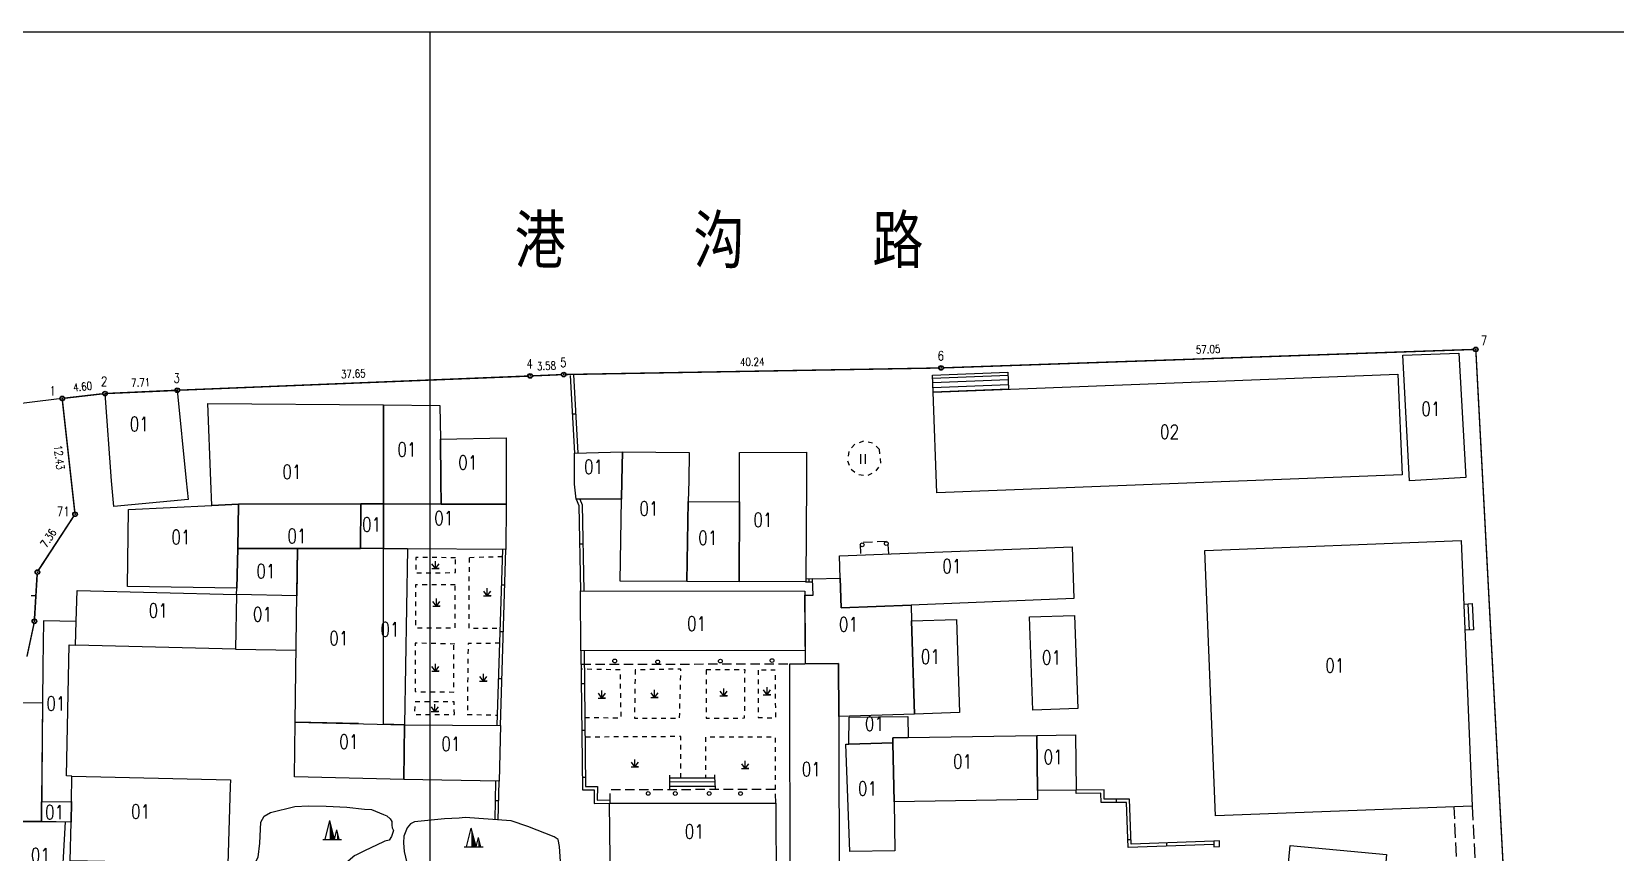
# Model space of a CAD drawing. Extents: x -9390 to -4743, y 24196 to 25839.
# Drawn here: x -8975 to -8637.3, y 25220.8 to 25395.8 of the extents above; entities that cross this region are included whole.
import ezdxf
from ezdxf.enums import TextEntityAlignment as Align

# ---------------------------------------------------------------- set-up
doc = ezdxf.new("R2010")
doc.units = 0
doc.header["$MEASUREMENT"] = 0
for name, pattern in [('X0', [4, 3, -1]), ('X5', [3, 2, -1]), ('X6', [2, 1, -1]), ('X87', [7, 5, -2])]:
    doc.linetypes.add(name, pattern=pattern)
doc.layers.get('0').update_dxf_attribs({"linetype": 'CONTINUOUS'})
for name, color, linetype in [('BOUND', 7, 'CONTINUOUS'), ('DLDW', 14, 'CONTINUOUS'), ('DLSS', 5, 'CONTINUOUS'), ('JMD', 6, 'CONTINUOUS'), ('JZD', 1, 'CONTINUOUS'), ('TK', 7, 'CONTINUOUS'), ('YZH', 2, 'CONTINUOUS'), ('ZBTZ', 5, 'CONTINUOUS')]:
    doc.layers.add(name, color=color, linetype=linetype)
doc.styles.add('HZ', font='rs', dxfattribs={"width": 0.8, "bigfont": 'hztxt'})
doc.styles.add('黑体', font='SIMHEI.TTF', dxfattribs={"width": 0.8})
doc.linetypes.add('X4', pattern='A,0,-1e-09,[149,symbolx.shx,S=0.15,R=0,X=0,Y=0],-1.6', length=1.6)
doc.linetypes.add('X71', pattern='A,5,[150,symbolx.shx,S=1,R=0,X=0,Y=1],5', length=10)
doc.linetypes.add('X72', pattern='A,5,[150,symbolx.shx,S=1,R=0,X=0,Y=0],5', length=10)
doc.linetypes.add('X79', pattern='A,5,[150,symbolx.shx,S=1,R=0,X=0,Y=0],5,[149,symbolx.shx,S=0.25,R=0,X=0,Y=-0.5],1e-08', length=10)

# ---------------------------------------------------------------- blocks, each defined once
blk = doc.blocks.new('GC269')
at = {"linetype": 'CONTINUOUS'}
for p, q in [((-0.52, -1.07), (-0.52, 0.93)), ((0.48, -1.07), (0.48, 0.93))]:
    blk.add_line(p, q, dxfattribs=at)
blk = doc.blocks.new('GC124')
for p, q in [((0, -0.8), (-0.75, 0.2)), ((0, -0.8), (0, 0.8)), ((0, -0.8), (0.75, 0.2)), ((-0.8, -0.8), (0.75, -0.8)), ((0.8, -0.8), (0, -0.8))]:
    blk.add_line(p, q)
blk = doc.blocks.new('GC021')
for p, q in [((-1.5, 0), (-0.5, 4)), ((0.5, 0), (-0.5, 4)), ((-2, 0), (2, 0)), ((0.5, 0), (1, 2)), ((1.5, 0), (1, 2))]:
    blk.add_line(p, q)
for points in [[(-0.5, 4), (0.5, 0), (-0.5, 0)], [(1, 2), (1.5, 0), (1, 0)]]:
    blk.add_solid(points)

msp = doc.modelspace()

# ---------------------------------------------------------------- linework, layer by layer
at = {"linetype": 'CONTINUOUS', "flags": 128}
msp.add_lwpolyline([(-8974.13, 25275.45), (-8975.11, 25275.45)], dxfattribs=at)
at = {"layer": 'BOUND', "linetype": 'CONTINUOUS', "flags": 128}
msp.add_lwpolyline([(-8766.84, 25323.15), (-8766.7, 25319.55), (-8782.81, 25318.93), (-8782.95, 25322.53)], close=True, dxfattribs=at)
at = {"layer": 'DLDW', "linetype": 'X4', "flags": 128}
for points in [[(-8906.14, 25220.12), (-8910.52, 25216.33), (-8913.45, 25212.98), (-8916.12, 25209.31), (-8918.35, 25205.45), (-8920.46, 25201.46), (-8922.95, 25197.72), (-8924.85, 25195.38), (-8926.7, 25193.11), (-8928.61, 25190.77), (-8930.65, 25188.55), (-8932.74, 25186.47), (-8934.27, 25186.09), (-8937.24, 25186.11), (-8941.73, 25185.81), (-8944.64, 25186.27), (-8946.72, 25188.31), (-8946.96, 25191.23), (-8945.68, 25193.95), (-8941.37, 25195.08), (-8938.65, 25195.89), (-8937.5, 25196.96), (-8936.74, 25198.23), (-8935, 25203.93), (-8933.59, 25208.18), (-8930.65, 25213.5), (-8928.04, 25217.11), (-8926.7, 25219.76), (-8926.37, 25222.75), (-8926.16, 25227.19), (-8925.46, 25228.52), (-8924.12, 25229.27), (-8918.93, 25230.52), (-8916, 25230.71), (-8912.22, 25230.62), (-8907.8, 25230.41), (-8904.04, 25230.02), (-8902.55, 25229.88), (-8900, 25228.85), (-8899.32, 25228.58), (-8898.57, 25227.95), (-8898.25, 25227.37), (-8898.25, 25226.61), (-8898.13, 25226.04), (-8897.87, 25225.47), (-8898.32, 25224.14), (-8898.76, 25223.38), (-8899.72, 25223.14), (-8900, 25223.01), (-8904.08, 25221.07), (-8906.07, 25220.12)], [(-8839.75, 25149.63), (-8847.19, 25150.05), (-8851.99, 25150.69), (-8852.09, 25167.26), (-8852.25, 25180.34), (-8852.5, 25184.4), (-8852.49, 25186.24), (-8852.61, 25189.29), (-8853.49, 25195.7), (-8853.61, 25198.24), (-8853.73, 25199.58), (-8854.49, 25200.28), (-8854.99, 25202.69), (-8856, 25204.4), (-8856.45, 25204.91), (-8857.08, 25205.61), (-8858.66, 25206.82), (-8859.35, 25207.84), (-8861.69, 25211.2), (-8861.94, 25212.09), (-8862.18, 25217.74), (-8862.49, 25222), (-8862.74, 25223.52), (-8863.62, 25224.09), (-8869.25, 25226.26), (-8872.8, 25227.47), (-8882.55, 25228.18), (-8883.88, 25228.05), (-8886.98, 25227.93), (-8893.38, 25227.3), (-8894.26, 25226.86), (-8894.96, 25226.04), (-8895.66, 25224.26), (-8895.73, 25222.8), (-8895.6, 25220.96), (-8894.55, 25216.4)]]:
    msp.add_lwpolyline(points, dxfattribs=at)
at = {"layer": 'DLSS', "linetype": 'X6', "flags": 128}
msp.add_lwpolyline([(-8794.24, 25306.68), (-8795.67, 25308.04), (-8797.6, 25308.47), (-8799.47, 25307.85), (-8800.76, 25306.35), (-8801.09, 25304.41), (-8800.38, 25302.56), (-8798.82, 25301.35), (-8796.86, 25301.12), (-8795.05, 25301.92), (-8793.92, 25303.54)], close=True, dxfattribs=at)
for points in [[(-8884.63, 25283.6), (-8893.07, 25283.68), (-8893.14, 25280.38), (-8884.66, 25280.43), (-8884.63, 25283.6)], [(-8881.74, 25283.6), (-8881.83, 25268.62), (-8875.1, 25268.55)], [(-8874.63, 25283.81), (-8881.74, 25283.6)], [(-8884.72, 25277.83), (-8893.14, 25277.84), (-8893.16, 25268.69), (-8884.74, 25268.63), (-8884.72, 25277.83)], [(-8884.81, 25265.19), (-8893.23, 25265.39), (-8893.25, 25255.05), (-8885.02, 25254.97), (-8885, 25265.19)], [(-8875.2, 25265.36), (-8881.96, 25265.32), (-8882.12, 25250.51)], [(-8857.06, 25249.54), (-8849.33, 25249.47), (-8849.5, 25259.7), (-8857.73, 25259.83)], [(-8846.33, 25259.68), (-8846.48, 25249.4), (-8836.86, 25249.39), (-8836.58, 25259.86), (-8846.33, 25259.68)], [(-8831.2, 25259.67), (-8831.16, 25249.38), (-8822.99, 25249.43), (-8822.91, 25259.69), (-8831.2, 25259.67)], [(-8820.12, 25259.65), (-8820.08, 25249.56), (-8816.34, 25249.43), (-8816.45, 25259.65), (-8820.12, 25259.65)], [(-8884.88, 25250.21), (-8884.96, 25252.89), (-8893.26, 25252.89), (-8893.4, 25250.21), (-8884.88, 25250.21)], [(-8882.12, 25250.21), (-8875.67, 25250.05)], [(-8836.56, 25236.69), (-8836.62, 25245.46), (-8857.01, 25245.35)], [(-8816.4, 25234.21), (-8816.42, 25245.31), (-8831.33, 25245.33), (-8831.31, 25236.68)]]:
    msp.add_lwpolyline(points, dxfattribs=at)
at = {"layer": 'JMD', "linetype": 'CONTINUOUS'}
for p, q in [((-8918.48, 25275.9), (-8918.35, 25285.61)), ((-8918.35, 25285.61), (-8904.88, 25285.61)), ((-8918.85, 25248.55), (-8918.48, 25275.9)), ((-8905.31, 25248.23), (-8918.85, 25248.55))]:
    msp.add_line(p, q, dxfattribs=at)
for points in [[(-8682.63, 25326.78), (-8670.67, 25327.25), (-8669.23, 25300.69), (-8681.18, 25300)], [(-8782.81, 25318.93), (-8683.69, 25322.73), (-8682.77, 25301.26), (-8782.01, 25297.46)], [(-8942.07, 25300), (-8941.65, 25296), (-8957.47, 25294.55), (-8958.01, 25300), (-8959.37, 25318.62), (-8959.37, 25318.62), (-8943.98, 25319.32)], [(-8930.9, 25295.06), (-8936.63, 25294.78), (-8936.83, 25300), (-8937.45, 25316.53), (-8900, 25316.19), (-8900, 25300), (-8900, 25295.11), (-8904.83, 25295.13)], [(-8887.78, 25300), (-8887.71, 25295.04), (-8900, 25295.11), (-8900, 25300), (-8900, 25316.19), (-8888.01, 25316.08), (-8887.84, 25308.88)], [(-8887.78, 25300), (-8887.84, 25308.88), (-8873.84, 25309.21), (-8873.86, 25300), (-8873.86, 25295.02), (-8884.88, 25295.04), (-8887.52, 25295.04), (-8887.71, 25295.04)], [(-8859.29, 25300), (-8859.25, 25305.92), (-8849.04, 25306.16), (-8849.16, 25300), (-8849.23, 25296.09), (-8858.92, 25296.06), (-8859.29, 25299.3)], [(-8834.92, 25300), (-8835, 25295.6), (-8835.31, 25278.51), (-8849.54, 25278.6), (-8849.23, 25296.09), (-8849.16, 25300), (-8849.04, 25306.16), (-8834.8, 25306.08)], [(-8824.09, 25300), (-8824.07, 25306.06), (-8809.81, 25306.13), (-8809.83, 25300), (-8809.92, 25278.53), (-8824.18, 25278.47), (-8824.11, 25295.56)], [(-8954.58, 25277.46), (-8954.38, 25293.9), (-8936.63, 25294.78), (-8930.9, 25295.06), (-8931.07, 25285.61), (-8931.24, 25277.1)], [(-8930.9, 25295.06), (-8904.83, 25295.13), (-8904.88, 25285.61), (-8918.35, 25285.61), (-8931.07, 25285.61)], [(-8904.88, 25285.61), (-8904.83, 25295.13), (-8900, 25295.11), (-8900, 25285.58)], [(-8900, 25285.58), (-8900, 25295.11), (-8887.71, 25295.04), (-8887.52, 25295.04), (-8884.88, 25295.04), (-8873.86, 25295.02), (-8873.88, 25285.37), (-8894.9, 25285.53)], [(-8835.31, 25278.51), (-8835, 25295.6), (-8824.11, 25295.56), (-8824.18, 25278.47)], [(-8724.85, 25285.14), (-8670.23, 25287.27), (-8667.85, 25230.62), (-8722.58, 25228.59)], [(-8931.31, 25275.77), (-8931.24, 25277.1), (-8931.07, 25285.61), (-8918.35, 25285.61), (-8918.49, 25275.47)], [(-8900, 25248.11), (-8900, 25285.58), (-8894.9, 25285.53), (-8895.49, 25248)], [(-8802.76, 25284.01), (-8753.12, 25285.96), (-8752.76, 25274.88), (-8787.5, 25273.52), (-8802.4, 25272.94), (-8802.61, 25279.27)], [(-8965.65, 25264.98), (-8965.5, 25270.02), (-8965.34, 25276.62), (-8931.31, 25275.77), (-8931.55, 25264.09)], [(-8810.14, 25275.64), (-8808.37, 25275.63), (-8808.49, 25279.08), (-8802.61, 25279.27), (-8802.4, 25272.94), (-8787.5, 25273.52), (-8787.39, 25270.14), (-8786.74, 25250.26), (-8802.93, 25249.77), (-8802.96, 25261.03), (-8810.03, 25260.97)], [(-8858.01, 25276.52), (-8810.15, 25276.46), (-8810.14, 25275.64), (-8810.05, 25263.83), (-8857.91, 25263.76)], [(-8967.04, 25265.01), (-8965.65, 25264.98), (-8965.5, 25270.02), (-8972.52, 25270.12), (-8972.63, 25260.47), (-8972.73, 25252.73), (-8972.89, 25231.53), (-8966.51, 25231.62), (-8966.42, 25237.02), (-8967.56, 25237.09)], [(-8787.39, 25270.14), (-8777.81, 25270.46), (-8777.14, 25250.58), (-8786.74, 25250.26)], [(-8762.22, 25270.98), (-8752.62, 25271.3), (-8751.96, 25251.42), (-8761.55, 25251.1)], [(-8813.35, 25260.98), (-8810.12, 25260.97), (-8802.96, 25261.03), (-8802.93, 25249.77), (-8802.81, 25210.56), (-8813.25, 25210.51)], [(-8800.78, 25243.82), (-8800.7, 25249.6), (-8788.17, 25249.77), (-8788.11, 25245.26), (-8791.41, 25245.2), (-8791.41, 25244.13)], [(-8918.96, 25236.87), (-8918.96, 25236.87), (-8918.85, 25248.55), (-8895.49, 25248), (-8895.64, 25236.32)], [(-8895.64, 25236.32), (-8895.49, 25248), (-8875.04, 25247.85), (-8875.31, 25235.98)], [(-8801.41, 25243.82), (-8800.78, 25243.82), (-8791.41, 25244.13), (-8791.12, 25231.56), (-8790.95, 25221.08), (-8800.57, 25220.97)], [(-8791.41, 25244.13), (-8791.41, 25245.2), (-8788.11, 25245.26), (-8760.7, 25245.67), (-8760.53, 25233.99), (-8760.54, 25232.02), (-8791.12, 25231.56)], [(-8760.7, 25245.67), (-8752.47, 25245.85), (-8752.3, 25234.05), (-8760.53, 25233.99)], [(-8966.82, 25218.99), (-8966.59, 25227.24), (-8966.51, 25231.62), (-8966.42, 25237.02), (-8932.63, 25236.23), (-8932.7, 25234.83), (-8933.16, 25218.27), (-8939.55, 25218.43), (-8959.42, 25218.83)], [(-8972.89, 25231.53), (-8966.51, 25231.62), (-8966.59, 25227.24), (-8972.92, 25227.34)], [(-8851.77, 25231.25), (-8816.32, 25231.27), (-8816.29, 25213.18), (-8851.62, 25213.41)], [(-8978.97, 25227.38), (-8972.92, 25227.34), (-8967.9, 25227.26), (-8968.82, 25210.92), (-8979.97, 25211.98)], [(-8686.09, 25220.31), (-8686.94, 25210.35), (-8707.58, 25212.28), (-8706.65, 25222.23)]]:
    msp.add_lwpolyline(points, close=True, dxfattribs=at)
at = {"layer": 'JMD', "linetype": 'CONTINUOUS', "flags": 128}
msp.add_lwpolyline([(-8931.55, 25264.09), (-8918.64, 25263.92)], dxfattribs=at)
msp.add_lwpolyline([(-8992.27, 25252.52), (-8972.73, 25252.73), (-8972.92, 25227.34), (-8992.71, 25227.47)], close=True, dxfattribs=at)
at = {"layer": 'JZD', "linetype": 'X87', "const_width": 0.3, "flags": 128}
for points in [[(-8780.6, 25324.1), (-8667.57, 25328.02)], [(-8667.05, 25327.53), (-8643.32, 24879.42)], [(-8968.01, 25317.63), (-8959.87, 25318.57)], [(-8976.03, 25262.52), (-8974.52, 25269.57)]]:
    msp.add_lwpolyline(points, dxfattribs=at)
at = {"layer": 'JZD', "linetype": 'CONTINUOUS', "const_width": 0.3, "flags": 128}
for points in [[(-8861.07, 25322.68), (-8781.6, 25324.07)], [(-8943.48, 25319.34), (-8869.23, 25322.35)], [(-8868.23, 25322.39), (-8862.07, 25322.65)], [(-8965.82, 25293.37), (-8968.45, 25317.08)], [(-8958.87, 25318.64), (-8944.48, 25319.3)], [(-8973.53, 25280.95), (-8966.04, 25292.45)], [(-8974.39, 25270.56), (-8973.83, 25280.03)]]:
    msp.add_lwpolyline(points, dxfattribs=at)
at = {"layer": 'JZD', "linetype": 'X79', "flags": 128}
msp.add_lwpolyline([(-8861.07, 25322.68), (-8781.6, 25324.07)], dxfattribs=at)
at = {"layer": 'JZD', "linetype": 'X72', "flags": 128}
for points in [[(-8943.48, 25319.34), (-8869.23, 25322.35)], [(-8965.82, 25293.37), (-8968.45, 25317.08)], [(-8958.87, 25318.64), (-8944.48, 25319.3)], [(-8973.53, 25280.95), (-8966.04, 25292.45)]]:
    msp.add_lwpolyline(points, dxfattribs=at)
at = {"layer": 'JZD', "linetype": 'CONTINUOUS', "flags": 128}
msp.add_lwpolyline([(-8969.13, 25317.52), (-9018.73, 25311.36)], dxfattribs=at)
at = {"layer": 'JZD', "linetype": 'X71', "flags": 128}
msp.add_lwpolyline([(-8974.39, 25270.56), (-8973.83, 25280.03)], dxfattribs=at)
at = {"layer": 'JZD', "linetype": 'CONTINUOUS'}
for centre, radius in [((-8667.07, 25328.03), 0.5), ((-8667.07, 25328.03), 0.4), ((-8667.07, 25328.03), 0.4), ((-8667.07, 25328.03), 0.4), ((-8781.1, 25324.08), 0.5), ((-8781.1, 25324.08), 0.4), ((-8868.73, 25322.37), 0.5), ((-8868.73, 25322.37), 0.4), ((-8868.73, 25322.37), 0.4), ((-8861.57, 25322.67), 0.5), ((-8861.57, 25322.67), 0.4), ((-8861.57, 25322.67), 0.4), ((-8968.51, 25317.58), 0.5), ((-8968.51, 25317.58), 0.5), ((-8968.51, 25317.58), 0.4), ((-8968.51, 25317.58), 0.4), ((-8968.51, 25317.58), 0.4), ((-8959.37, 25318.62), 0.5), ((-8959.37, 25318.62), 0.4), ((-8959.37, 25318.62), 0.4), ((-8959.37, 25318.62), 0.4), ((-8943.98, 25319.32), 0.5), ((-8943.98, 25319.32), 0.4), ((-8965.77, 25292.87), 0.5), ((-8965.77, 25292.87), 0.4), ((-8965.77, 25292.87), 0.4), ((-8973.8, 25280.53), 0.5), ((-8973.8, 25280.53), 0.4), ((-8973.8, 25280.53), 0.4), ((-8974.42, 25270.06), 0.5), ((-8974.42, 25270.06), 0.4), ((-8974.42, 25270.06), 0.4)]:
    msp.add_circle(centre, radius, dxfattribs=at)
at = {"layer": 'JZD', "color": 7, "linetype": 'CONTINUOUS'}
for p in [(-8667.07, 25328.03), (-8667.07, 25328.03), (-8667.07, 25328.03), (-8968.51, 25317.58), (-8968.51, 25317.58), (-8968.51, 25317.58)]:
    msp.add_point(p, dxfattribs=at)
at = {"layer": 'JZD', "linetype": 'CONTINUOUS'}
for p in [(-8781.1, 25324.08), (-8781.1, 25324.08), (-8868.73, 25322.37), (-8868.73, 25322.37), (-8868.73, 25322.37), (-8861.57, 25322.67), (-8861.57, 25322.67), (-8861.57, 25322.67), (-8959.37, 25318.62), (-8959.37, 25318.62), (-8959.37, 25318.62), (-8943.98, 25319.32), (-8943.98, 25319.32), (-8965.77, 25292.87), (-8965.77, 25292.87), (-8965.77, 25292.87), (-8973.8, 25280.53), (-8973.8, 25280.53), (-8973.8, 25280.53), (-8974.42, 25270.06), (-8974.42, 25270.06), (-8974.42, 25270.06)]:
    msp.add_point(p, dxfattribs=at)
at = {"layer": 'TK', "linetype": 'CONTINUOUS'}
for p, q in [((-9390.01, 25395.79), (-8390.01, 25395.79)), ((-8890.01, 24195.79), (-8890.01, 25395.79))]:
    msp.add_line(p, q, dxfattribs=at)
at = {"layer": 'YZH', "linetype": 'CONTINUOUS', "flags": 128}
for points in [[(-8860.16, 25322.5), (-8859.25, 25305.92)], [(-8782.81, 25318.93), (-8782.95, 25322.53)], [(-8782.93, 25321.93), (-8766.82, 25322.55)], [(-8766.78, 25321.55), (-8782.89, 25320.93)], [(-8782.85, 25319.93), (-8766.74, 25320.55)], [(-8766.84, 25323.15), (-8766.7, 25319.55)], [(-8859.01, 25314.25), (-8859.7, 25314.21)], [(-8858.92, 25296.06), (-8858.32, 25294.72), (-8858.01, 25276.52)], [(-8875.74, 25247.87), (-8874.58, 25285.39)], [(-8875.04, 25247.85), (-8873.88, 25285.37)], [(-8857.48, 25286.51), (-8858.18, 25286.5)], [(-8874.81, 25277.86), (-8874.12, 25277.84)], [(-8809.91, 25278.37), (-8809.92, 25278.53)], [(-8808.49, 25279.08), (-8809.91, 25279.07)], [(-8808.49, 25278.38), (-8809.91, 25278.37)], [(-8809.2, 25278.38), (-8809.2, 25279.08)], [(-8669.66, 25273.73), (-8667.87, 25273.82)], [(-8668.41, 25268.19), (-8668.67, 25273.79)], [(-8667.87, 25273.82), (-8667.6, 25268.22)], [(-8875.12, 25267.86), (-8874.42, 25267.84)], [(-8667.6, 25268.22), (-8669.43, 25268.15)], [(-8857.91, 25263.76), (-8857.59, 25234.1), (-8855.09, 25234.13), (-8855.04, 25231.19), (-8851.77, 25231.25)], [(-8857.21, 25263.77), (-8856.9, 25234.8), (-8854.39, 25234.83), (-8854.4, 25231.9), (-8851.78, 25231.95)], [(-8875.43, 25257.87), (-8874.73, 25257.85)], [(-8857.13, 25256.74), (-8857.83, 25256.73)], [(-8857.03, 25246.74), (-8857.73, 25246.74)], [(-8856.92, 25236.74), (-8857.62, 25236.74)], [(-8838.91, 25234.16), (-8838.91, 25234.92), (-8838.91, 25235.81), (-8838.91, 25236.69), (-8838.91, 25237.27)], [(-8838.91, 25236.69), (-8836.56, 25236.69), (-8831.31, 25236.68), (-8829.35, 25236.68)], [(-8829.23, 25234.21), (-8829.29, 25235.92), (-8829.35, 25236.68), (-8829.35, 25237.32)], [(-8876.21, 25227.68), (-8876.01, 25235.99)], [(-8875.51, 25227.67), (-8875.31, 25235.98)], [(-8838.91, 25235.81), (-8829.29, 25235.92)], [(-8838.91, 25234.92), (-8829.29, 25234.9)], [(-8722.96, 25223.17), (-8740.53, 25222.53), (-8740.89, 25232.12), (-8746.29, 25232.09), (-8746.3, 25234.09), (-8752.3, 25234.05)], [(-8752.3, 25233.35), (-8752.3, 25234.05)], [(-8722.94, 25222.47), (-8741.21, 25221.8), (-8741.56, 25231.42), (-8746.98, 25231.38), (-8747, 25233.38), (-8752.3, 25233.35)], [(-8876.11, 25231.84), (-8875.41, 25231.82)], [(-8743.66, 25231.4), (-8743.66, 25232.1)], [(-8741.27, 25223.52), (-8740.57, 25223.54)], [(-8732.93, 25222.11), (-8732.96, 25222.8)]]:
    msp.add_lwpolyline(points, dxfattribs=at)
at = {"layer": 'YZH', "linetype": 'CONTINUOUS'}
for points in [[(-8859.47, 25322.71), (-8858.55, 25305.93)], [(-8858.15, 25296.06), (-8857.62, 25294.88), (-8857.31, 25276.53)]]:
    msp.add_lwpolyline(points, dxfattribs=at)
at = {"layer": 'YZH', "linetype": 'X5', "flags": 128}
for points in [[(-8792.27, 25284.42), (-8792.38, 25287.08), (-8798.37, 25286.85), (-8798.27, 25284.19)], [(-8857.91, 25263.76), (-8857.92, 25260.91), (-8833.86, 25260.94), (-8813.35, 25260.98)], [(-8816.37, 25231.27), (-8816.4, 25234.21), (-8831.76, 25234.15), (-8851.7, 25234.11), (-8851.77, 25231.25)]]:
    msp.add_lwpolyline(points, dxfattribs=at)
at = {"layer": 'YZH', "linetype": 'X0', "flags": 128}
msp.add_lwpolyline([(-8667.85, 25230.62), (-8665.08, 25175.18), (-8668.95, 25175.35), (-8671.71, 25230.47)], dxfattribs=at)
at = {"layer": 'YZH', "linetype": 'CONTINUOUS', "flags": 128}
msp.add_lwpolyline([(-8721.76, 25223.22), (-8722.96, 25223.17), (-8722.91, 25221.97), (-8721.72, 25222.02)], close=True, dxfattribs=at)
at = {"layer": 'YZH', "linetype": 'CONTINUOUS'}
for centre in [(-8797.93, 25286.35), (-8792.78, 25286.62), (-8850.7, 25261.59), (-8841.52, 25261.39), (-8828.16, 25261.57), (-8817.14, 25261.68), (-8843.54, 25233.34), (-8837.77, 25233.33), (-8830.56, 25233.32), (-8823.85, 25233.31)]:
    msp.add_circle(centre, 0.4, dxfattribs=at)

# ---------------------------------------------------------------- block references
at = {"layer": 'DLDW', "linetype": 'CONTINUOUS'}
for p in [(-8910.94, 25223.55), (-8880.77, 25221.92)]:
    msp.add_blockref('GC021', p, dxfattribs=at)
at = {"layer": 'ZBTZ', "linetype": 'CONTINUOUS'}
for name, p in [('GC269', (-8797.71, 25304.73)), ('GC124', (-8888.91, 25282.1)), ('GC124', (-8877.86, 25276.29)), ('GC124', (-8888.71, 25274.09)), ('GC124', (-8888.92, 25260.21)), ('GC124', (-8878.69, 25258.06)), ('GC124', (-8853.43, 25254.49)), ('GC124', (-8842.2, 25254.6)), ('GC124', (-8827.45, 25254.93)), ('GC124', (-8818.21, 25255.2)), ('GC124', (-8889.02, 25251.59)), ('GC124', (-8846.39, 25239.79)), ('GC124', (-8822.87, 25239.47))]:
    msp.add_blockref(name, p, dxfattribs=at)

# ---------------------------------------------------------------- texts
at = {"layer": 'JMD', "linetype": 'CONTINUOUS', "style": 'HZ', "width": 0.8}
for p in [(-8674.59, 25313.86), (-8950.01, 25310.62), (-8892.94, 25305.16), (-8879.96, 25302.44), (-8853.13, 25301.5), (-8885.08, 25290.52), (-8841.32, 25292.63), (-8900.46, 25289.2), (-8817.02, 25290.2), (-8941.12, 25286.52), (-8828.79, 25286.33), (-8776.73, 25280.31), (-8945.97, 25270.87), (-8923.74, 25270.04), (-8896.55, 25266.84), (-8781.32, 25261.01), (-8755.5, 25260.82), (-8695.07, 25259.1), (-8793.25, 25246.67), (-8905.33, 25242.88), (-8883.56, 25242.44), (-8806.71, 25237.01), (-8774.44, 25238.65), (-8755.15, 25239.61), (-8794.72, 25232.9), (-8949.72, 25227.98), (-8831.65, 25223.71)]:
    msp.add_text('01', height=3, dxfattribs=at).set_placement(p, align=Align.RIGHT)
for s, p in [('02', (-8732.38, 25310.48)), ('01', (-8919.51, 25301.93)), ('01', (-8918.45, 25288.24)), ('01', (-8925.06, 25280.73)), ('01', (-8833.23, 25269.55)), ('01', (-8800.84, 25269.4)), ('01', (-8909.51, 25266.48)), ('01', (-8969.83, 25252.53)), ('01', (-8970.13, 25229.34)), ('01', (-8973.16, 25220.18))]:
    msp.add_text(s, height=3, dxfattribs=at).set_placement(p, align=Align.MIDDLE)
at = {"layer": 'JZD', "color": 0, "linetype": 'CONTINUOUS', "style": '黑体', "width": 0.8}
msp.add_text('港     沟     路', height=10, dxfattribs=at).set_placement((-8828.44, 25351.62), align=Align.MIDDLE)
at = {"layer": 'JZD', "linetype": 'CONTINUOUS', "style": 'HZ', "width": 0.8}
for s, p in [('7', (-8665.32, 25329.95)), ('6', (-8781.17, 25326.68)), ('4', (-8868.84, 25324.97)), ('5', (-8861.65, 25325.27)), ('2', (-8959.58, 25321.21)), ('3', (-8944.09, 25321.92)), ('1', (-8970.54, 25319.2)), ('71', (-8968.3, 25293.47))]:
    msp.add_text(s, height=2, dxfattribs=at).set_placement(p, align=Align.MIDDLE)
at = {"layer": 'JZD', "color": 7, "linetype": 'CONTINUOUS', "style": 'HZ', "width": 0.8}
for s, rotation, p in [('57.05', 1.986, (-8724.16, 25328.06)), ('3.58', 2.4146, (-8865.24, 25324.52)), ('40.24', 1.0024, (-8821.37, 25325.38)), ('4.60', 6.5315, (-8964.17, 25320.09)), ('7.71', 2.6029, (-8951.77, 25320.97)), ('37.65', 2.3197, (-8906.43, 25322.84)), ('12.43', 276.3341, (-8969.13, 25305)), ('7.36', 56.9445, (-8971.46, 25287.79))]:
    msp.add_text(s, height=1.7, rotation=rotation, dxfattribs=at).set_placement(p, align=Align.MIDDLE)

doc.saveas('drawing.dxf')
